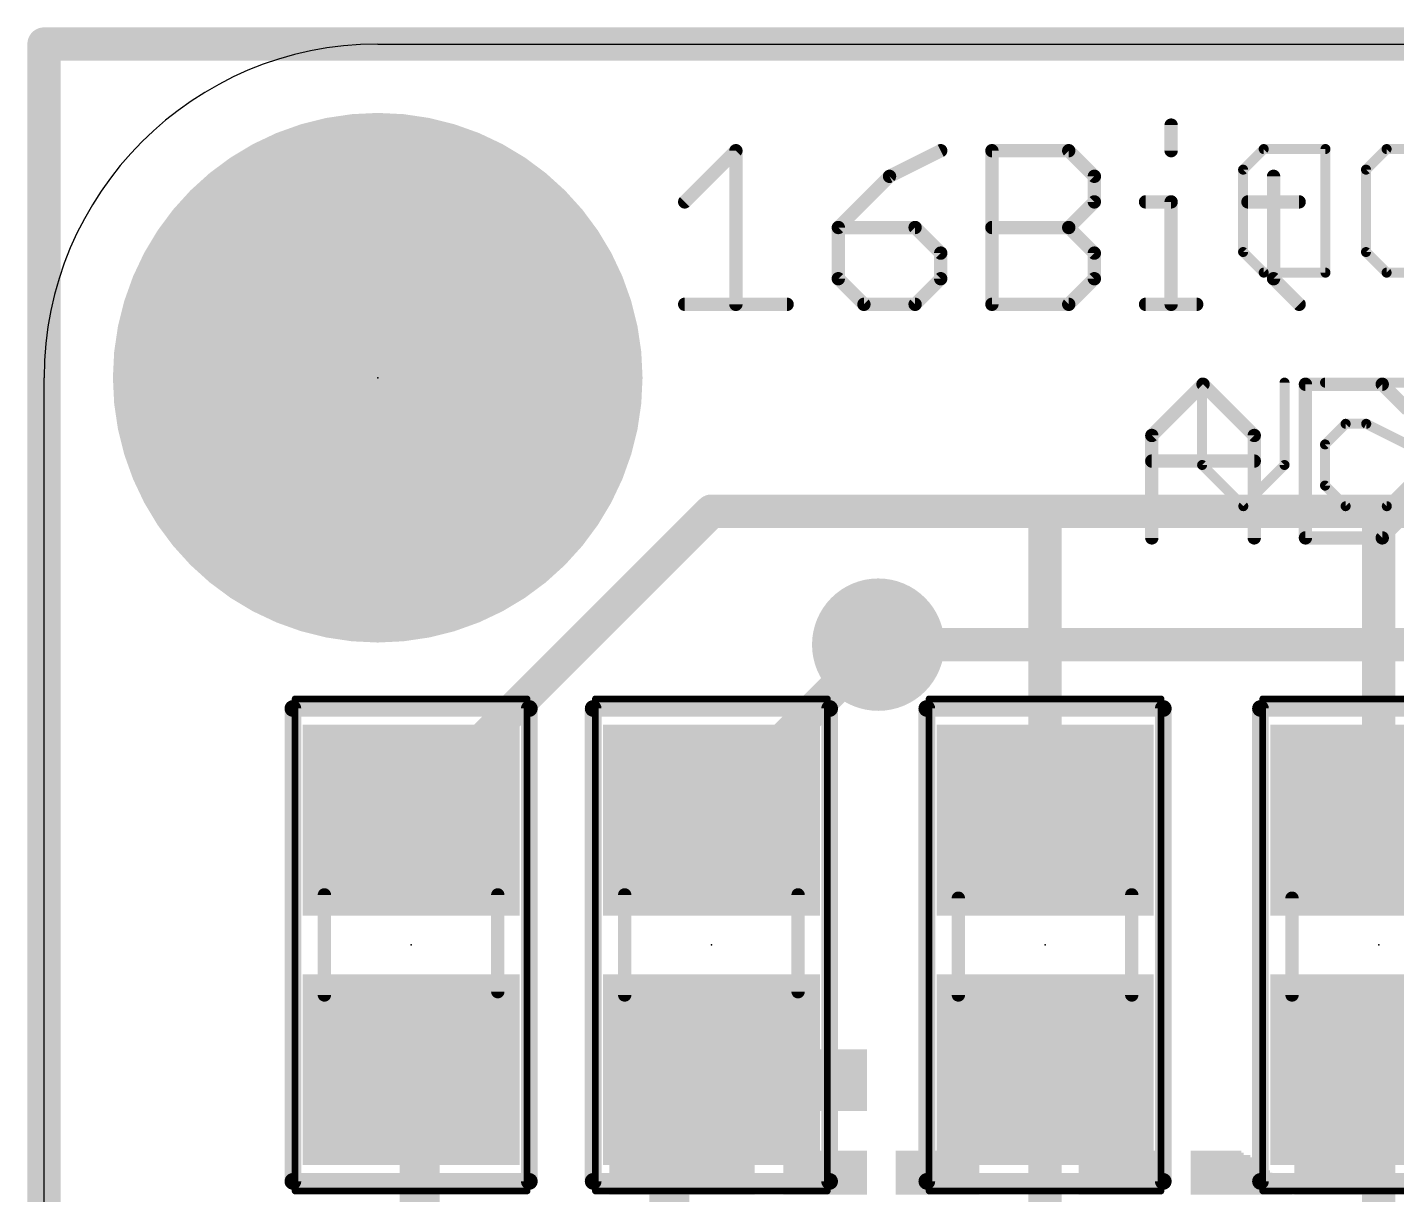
# Model space of a CAD drawing. Extents: x -0.1 to 28.1, y -0.3 to 17.1.
# Drawn here: x -0.13 to 10.3, y 8.26 to 17.15 of the extents above; entities that cross this region are included whole.
import ezdxf

# ---------------------------------------------------------------- set-up
doc = ezdxf.new("R2010")
doc.units = 0
for name, color, linetype in [('1', 12, 'CONTINUOUS'), ('16', 132, 'CONTINUOUS'), ('17', 110, 'CONTINUOUS'), ('18', 110, 'CONTINUOUS'), ('20', 53, 'CONTINUOUS'), ('21', 40, 'CONTINUOUS'), ('22', 4, 'CONTINUOUS'), ('23', 53, 'CONTINUOUS'), ('29', 253, 'CONTINUOUS'), ('39', 12, 'CONTINUOUS'), ('40', 132, 'CONTINUOUS'), ('41', 12, 'CONTINUOUS'), ('42', 132, 'CONTINUOUS'), ('51', 253, 'CONTINUOUS')]:
    doc.layers.add(name, color=color, linetype=linetype)

# ---------------------------------------------------------------- blocks, each defined once
blk = doc.blocks.new('RECT')
blk.add_solid([(-0.5, -0.5), (0.5, -0.5), (-0.5, 0.5), (0.5, 0.5)])
blk = doc.blocks.new('ROUNDP')
at = {"const_width": 0.5}
blk.add_lwpolyline([(0, -0.25, 1), (0, 0.25, 1), (0, -0.25)], format="xyb", dxfattribs=at)
blk = doc.blocks.new('ROUNDV')
at = {"const_width": 0.5}
blk.add_lwpolyline([(0, -0.25, 1), (0, 0.25, 1), (0, -0.25)], format="xyb", dxfattribs=at)

msp = doc.modelspace()

# ---------------------------------------------------------------- linework, layer by layer
at = {"layer": '1'}
for points, const_width in [([(5.08, 13.462), (3.302, 11.684)], 0.254), ([(7.62, 13.462), (5.08, 13.462)], 0.254), ([(10.16, 13.462), (7.62, 13.462)], 0.254), ([(7.62, 11.11), (7.62, 13.462)], 0.254), ([(15.24, 13.462), (10.16, 13.462)], 0.254), ([(10.16, 11.11), (10.16, 13.462)], 0.254), ([(5.08, 11.176), (6.35, 12.446)], 0.254), ([(3.302, 11.684), (3.302, 11.618)], 0.254), ([(3.302, 11.618), (2.794, 11.11)], 0.254), ([(5.08, 11.11), (5.08, 11.176)], 0.254), ([(2.86, 9.144), (2.794, 9.21)], 0.3048), ([(2.86, 7.112), (2.86, 9.144)], 0.3048), ([(4.76, 8.89), (5.08, 9.21)], 0.3048), ([(7.62, 9.21), (7.62, 1.778)], 0.254), ([(10.16, 9.21), (10.16, 1.778)], 0.254), ([(4.76, 7.112), (4.76, 8.89)], 0.3048)]:
    msp.add_lwpolyline(points, dxfattribs=dict(at, const_width=const_width))
for points, const_width in [([(5.08, 13.5255, 1), (5.08, 13.3985)], 0.127), ([(5.1249, 13.4171, 1), (5.0351, 13.5069)], 0.127), ([(7.62, 13.5255, 1), (7.62, 13.3985)], 0.127), ([(7.6835, 13.462, 1), (7.5565, 13.462)], 0.127), ([(7.62, 13.3985, 1), (7.62, 13.5255)], 0.127), ([(10.16, 13.5255, 1), (10.16, 13.3985)], 0.127), ([(10.2235, 13.462, 1), (10.0965, 13.462)], 0.127), ([(10.16, 13.3985, 1), (10.16, 13.5255)], 0.127), ([(6.3949, 12.4011, 1), (6.3051, 12.4909)], 0.127), ([(3.3655, 11.684, 1), (3.2385, 11.684)], 0.127), ([(3.2571, 11.7289, 1), (3.3469, 11.6391)], 0.127), ([(3.2385, 11.618, 1), (3.3655, 11.618)], 0.127), ([(3.3469, 11.5731, 1), (3.2571, 11.6629)], 0.127), ([(5.1435, 11.176, 1), (5.0165, 11.176)], 0.127), ([(5.0351, 11.2209, 1), (5.1249, 11.1311)], 0.127), ([(2.7491, 11.1549, 1), (2.8389, 11.0651)], 0.127), ([(5.0165, 11.11, 1), (5.1435, 11.11)], 0.127), ([(7.5565, 11.11, 1), (7.6835, 11.11)], 0.127), ([(10.0965, 11.11, 1), (10.2235, 11.11)], 0.127), ([(2.8479, 9.2639, 1), (2.7401, 9.1561)], 0.1524), ([(2.9362, 9.144, 1), (2.7838, 9.144)], 0.1524), ([(5.1339, 9.1561, 1), (5.0261, 9.2639)], 0.1524), ([(7.6835, 9.21, 1), (7.5565, 9.21)], 0.127), ([(10.2235, 9.21, 1), (10.0965, 9.21)], 0.127), ([(2.8061, 9.0901, 1), (2.9139, 9.1979)], 0.1524), ([(4.8362, 8.89, 1), (4.6838, 8.89)], 0.1524), ([(4.7061, 8.9439, 1), (4.8139, 8.8361)], 0.1524)]:
    msp.add_lwpolyline(points, format="xyb", dxfattribs=dict(at, const_width=const_width))
at = {"layer": '16', "const_width": 0.254}
for points in [[(0, -0.127), (0, 17.018)], [(0, 17.018), (27.94, 17.018)], [(11.43, 12.446), (6.35, 12.446)]]:
    msp.add_lwpolyline(points, dxfattribs=at)
at = {"layer": '16', "const_width": 0.127}
for points in [[(0.0635, 17.018, 1), (-0.0635, 17.018)], [(0, 17.0815, 1), (0, 16.9545)], [(6.35, 12.5095, 1), (6.35, 12.3825)]]:
    msp.add_lwpolyline(points, format="xyb", dxfattribs=at)
at = {"layer": '20'}
for p, q in [((2.54, 17.018), (25.4, 17.018)), ((0, 2.413), (0, 14.478))]:
    msp.add_line(p, q, dxfattribs=at)
msp.add_arc((2.54, 14.478), 2.54, 90, 180, dxfattribs=at)
at = {"layer": '21'}
for points, const_width in [([(8.5799, 16.4011), (8.5799, 16.2062)], 0.1016), ([(4.8768, 15.8164), (5.2666, 16.2062)], 0.1016), ([(5.2666, 16.2062), (5.2666, 15.0368)], 0.1016), ([(6.8258, 16.2062), (6.436, 16.0113)], 0.1016), ([(7.2156, 15.0368), (7.2156, 16.2062)], 0.1016), ([(7.2156, 16.2062), (7.8003, 16.2062)], 0.1016), ([(7.8003, 16.2062), (7.9952, 16.0113)], 0.1016), ([(6.436, 16.0113), (6.0462, 15.6215)], 0.1016), ([(7.9952, 16.0113), (7.9952, 15.8164)], 0.1016), ([(9.3595, 16.0113), (9.3595, 15.2317)], 0.1016), ([(7.9952, 15.8164), (7.8003, 15.6215)], 0.1016), ([(8.385, 15.8164), (8.5799, 15.8164)], 0.1016), ([(8.5799, 15.8164), (8.5799, 15.0368)], 0.1016), ([(9.1646, 15.8164), (9.5544, 15.8164)], 0.1016), ([(6.0462, 15.6215), (6.0462, 15.2317)], 0.1016), ([(6.6309, 15.6215), (6.0462, 15.6215)], 0.1016), ([(6.8258, 15.4266), (6.6309, 15.6215)], 0.1016), ([(7.2156, 15.6215), (7.8003, 15.6215)], 0.1016), ([(7.8003, 15.6215), (7.9952, 15.4266)], 0.1016), ([(6.8258, 15.2317), (6.8258, 15.4266)], 0.1016), ([(7.9952, 15.4266), (7.9952, 15.2317)], 0.1016), ([(6.0462, 15.2317), (6.2411, 15.0368)], 0.1016), ([(6.6309, 15.0368), (6.8258, 15.2317)], 0.1016), ([(7.9952, 15.2317), (7.8003, 15.0368)], 0.1016), ([(9.3595, 15.2317), (9.5544, 15.0368)], 0.1016), ([(4.8768, 15.0368), (5.6564, 15.0368)], 0.1016), ([(6.2411, 15.0368), (6.6309, 15.0368)], 0.1016), ([(7.8003, 15.0368), (7.2156, 15.0368)], 0.1016), ([(8.385, 15.0368), (8.7748, 15.0368)], 0.1016), ([(8.4328, 14.0384), (8.8226, 14.4282)], 0.1016), ([(8.8226, 14.4282), (9.2124, 14.0384)], 0.1016), ([(9.6022, 14.4282), (9.6022, 13.2588)], 0.1016), ([(10.1869, 14.4282), (9.6022, 14.4282)], 0.1016), ([(10.3818, 14.2333), (10.1869, 14.4282)], 0.1016), ([(8.4328, 13.2588), (8.4328, 14.0384)], 0.1016), ([(9.2124, 14.0384), (9.2124, 13.2588)], 0.1016), ([(8.4328, 13.8435), (9.2124, 13.8435)], 0.1016), ([(10.1869, 13.2588), (10.3818, 13.4537)], 0.1016), ([(9.6022, 13.2588), (10.1869, 13.2588)], 0.1016), ([(1.894, 11.96), (3.694, 11.96)], 0.127), ([(1.894, 8.36), (1.894, 11.96)], 0.127), ([(3.694, 11.96), (3.694, 8.36)], 0.127), ([(4.18, 11.96), (5.98, 11.96)], 0.127), ([(4.18, 8.36), (4.18, 11.96)], 0.127), ([(5.98, 11.96), (5.98, 8.36)], 0.127), ([(6.72, 8.36), (6.72, 11.96)], 0.127), ([(6.72, 11.96), (8.52, 11.96)], 0.127), ([(8.52, 11.96), (8.52, 8.36)], 0.127), ([(9.26, 8.36), (9.26, 11.96)], 0.127), ([(9.26, 11.96), (11.06, 11.96)], 0.127), ([(3.694, 8.36), (1.894, 8.36)], 0.127), ([(5.98, 8.36), (4.18, 8.36)], 0.127), ([(8.52, 8.36), (6.72, 8.36)], 0.127), ([(11.06, 8.36), (9.26, 8.36)], 0.127)]:
    msp.add_lwpolyline(points, dxfattribs=dict(at, const_width=const_width))
for points, const_width in [([(8.6053, 16.4011, 1), (8.5545, 16.4011)], 0.0508), ([(2.54, 12.728, 1), (2.54, 16.228, 1), (2.54, 12.728)], 0.1524), ([(5.292, 16.2062, 1), (5.2412, 16.2062)], 0.0508), ([(5.2846, 16.1882, 1), (5.2486, 16.2242)], 0.0508), ([(6.8372, 16.1835, 1), (6.8144, 16.2289)], 0.0508), ([(7.241, 16.2062, 1), (7.1902, 16.2062)], 0.0508), ([(7.2156, 16.2316, 1), (7.2156, 16.1808)], 0.0508), ([(7.8183, 16.2242, 1), (7.7823, 16.1882)], 0.0508), ([(7.8003, 16.1808, 1), (7.8003, 16.2316)], 0.0508), ([(8.5545, 16.2062, 1), (8.6053, 16.2062)], 0.0508), ([(6.4246, 16.034, 1), (6.4474, 15.9886)], 0.0508), ([(6.454, 15.9933, 1), (6.418, 16.0293)], 0.0508), ([(8.0206, 16.0113, 1), (7.9698, 16.0113)], 0.0508), ([(7.9772, 15.9933, 1), (8.0132, 16.0293)], 0.0508), ([(9.3849, 16.0113, 1), (9.3341, 16.0113)], 0.0508), ([(4.8588, 15.8344, 1), (4.8948, 15.7984)], 0.0508), ([(8.0132, 15.7984, 1), (7.9772, 15.8344)], 0.0508), ([(8.385, 15.8418, 1), (8.385, 15.791)], 0.0508), ([(8.6053, 15.8164, 1), (8.5545, 15.8164)], 0.0508), ([(8.5799, 15.791, 1), (8.5799, 15.8418)], 0.0508), ([(9.1646, 15.8418, 1), (9.1646, 15.791)], 0.0508), ([(9.5544, 15.791, 1), (9.5544, 15.8418)], 0.0508), ([(7.9698, 15.8164, 1), (8.0206, 15.8164)], 0.0508), ([(6.0282, 15.6395, 1), (6.0642, 15.6035)], 0.0508), ([(6.0716, 15.6215, 1), (6.0208, 15.6215)], 0.0508), ([(6.0462, 15.6469, 1), (6.0462, 15.5961)], 0.0508), ([(6.6489, 15.6395, 1), (6.6129, 15.6035)], 0.0508), ([(6.6309, 15.5961, 1), (6.6309, 15.6469)], 0.0508), ([(7.2156, 15.6469, 1), (7.2156, 15.5961)], 0.0508), ([(7.8183, 15.6395, 1), (7.7823, 15.6035)], 0.0508), ([(7.7823, 15.6395, 1), (7.8183, 15.6035)], 0.0508), ([(7.8003, 15.5961, 1), (7.8003, 15.6469)], 0.0508), ([(6.8512, 15.4266, 1), (6.8004, 15.4266)], 0.0508), ([(6.8078, 15.4086, 1), (6.8438, 15.4446)], 0.0508), ([(8.0206, 15.4266, 1), (7.9698, 15.4266)], 0.0508), ([(7.9772, 15.4086, 1), (8.0132, 15.4446)], 0.0508), ([(6.0642, 15.2497, 1), (6.0282, 15.2137)], 0.0508), ([(6.0208, 15.2317, 1), (6.0716, 15.2317)], 0.0508), ([(6.8004, 15.2317, 1), (6.8512, 15.2317)], 0.0508), ([(6.8438, 15.2137, 1), (6.8078, 15.2497)], 0.0508), ([(7.9698, 15.2317, 1), (8.0206, 15.2317)], 0.0508), ([(8.0132, 15.2137, 1), (7.9772, 15.2497)], 0.0508), ([(9.3774, 15.2497, 1), (9.3415, 15.2137)], 0.0508), ([(9.3341, 15.2317, 1), (9.3849, 15.2317)], 0.0508), ([(4.8768, 15.0622, 1), (4.8768, 15.0114)], 0.0508), ([(5.2412, 15.0368, 1), (5.292, 15.0368)], 0.0508), ([(5.6564, 15.0114, 1), (5.6564, 15.0622)], 0.0508), ([(6.2411, 15.0622, 1), (6.2411, 15.0114)], 0.0508), ([(6.2231, 15.0188, 1), (6.2591, 15.0548)], 0.0508), ([(6.6129, 15.0548, 1), (6.6489, 15.0188)], 0.0508), ([(6.6309, 15.0114, 1), (6.6309, 15.0622)], 0.0508), ([(7.2156, 15.0622, 1), (7.2156, 15.0114)], 0.0508), ([(7.1902, 15.0368, 1), (7.241, 15.0368)], 0.0508), ([(7.7823, 15.0548, 1), (7.8183, 15.0188)], 0.0508), ([(7.8003, 15.0114, 1), (7.8003, 15.0622)], 0.0508), ([(8.385, 15.0622, 1), (8.385, 15.0114)], 0.0508), ([(8.5545, 15.0368, 1), (8.6053, 15.0368)], 0.0508), ([(8.7748, 15.0114, 1), (8.7748, 15.0622)], 0.0508), ([(9.5364, 15.0188, 1), (9.5723, 15.0548)], 0.0508), ([(8.8406, 14.4462, 1), (8.8046, 14.4102)], 0.0508), ([(8.8406, 14.4102, 1), (8.8046, 14.4462)], 0.0508), ([(9.6276, 14.4282, 1), (9.5768, 14.4282)], 0.0508), ([(9.6022, 14.4536, 1), (9.6022, 14.4028)], 0.0508), ([(10.2049, 14.4462, 1), (10.1689, 14.4102)], 0.0508), ([(10.1869, 14.4028, 1), (10.1869, 14.4536)], 0.0508), ([(8.4148, 14.0564, 1), (8.4508, 14.0204)], 0.0508), ([(8.4582, 14.0384, 1), (8.4074, 14.0384)], 0.0508), ([(9.2378, 14.0384, 1), (9.187, 14.0384)], 0.0508), ([(9.1944, 14.0204, 1), (9.2304, 14.0564)], 0.0508), ([(8.4328, 13.8689, 1), (8.4328, 13.8181)], 0.0508), ([(9.2124, 13.8181, 1), (9.2124, 13.8689)], 0.0508), ([(8.4074, 13.2588, 1), (8.4582, 13.2588)], 0.0508), ([(9.187, 13.2588, 1), (9.2378, 13.2588)], 0.0508), ([(9.6022, 13.2842, 1), (9.6022, 13.2334)], 0.0508), ([(9.5768, 13.2588, 1), (9.6276, 13.2588)], 0.0508), ([(10.1689, 13.2768, 1), (10.2049, 13.2408)], 0.0508), ([(10.1869, 13.2334, 1), (10.1869, 13.2842)], 0.0508), ([(1.894, 11.9918, 1), (1.894, 11.9283)], 0.0635), ([(1.9258, 11.96, 1), (1.8623, 11.96)], 0.0635), ([(3.7258, 11.96, 1), (3.6623, 11.96)], 0.0635), ([(3.694, 11.9283, 1), (3.694, 11.9918)], 0.0635), ([(4.18, 11.9918, 1), (4.18, 11.9283)], 0.0635), ([(4.2118, 11.96, 1), (4.1483, 11.96)], 0.0635), ([(6.0118, 11.96, 1), (5.9483, 11.96)], 0.0635), ([(5.98, 11.9283, 1), (5.98, 11.9918)], 0.0635), ([(6.72, 11.9918, 1), (6.72, 11.9283)], 0.0635), ([(6.7518, 11.96, 1), (6.6883, 11.96)], 0.0635), ([(8.5518, 11.96, 1), (8.4882, 11.96)], 0.0635), ([(8.52, 11.9283, 1), (8.52, 11.9918)], 0.0635), ([(9.2918, 11.96, 1), (9.2282, 11.96)], 0.0635), ([(9.26, 11.9918, 1), (9.26, 11.9283)], 0.0635), ([(1.894, 8.3918, 1), (1.894, 8.3283)], 0.0635), ([(1.8623, 8.36, 1), (1.9258, 8.36)], 0.0635), ([(3.6623, 8.36, 1), (3.7258, 8.36)], 0.0635), ([(3.694, 8.3283, 1), (3.694, 8.3918)], 0.0635), ([(4.18, 8.3918, 1), (4.18, 8.3283)], 0.0635), ([(4.1483, 8.36, 1), (4.2118, 8.36)], 0.0635), ([(5.9483, 8.36, 1), (6.0118, 8.36)], 0.0635), ([(5.98, 8.3283, 1), (5.98, 8.3918)], 0.0635), ([(6.72, 8.3918, 1), (6.72, 8.3283)], 0.0635), ([(6.6883, 8.36, 1), (6.7518, 8.36)], 0.0635), ([(8.4882, 8.36, 1), (8.5518, 8.36)], 0.0635), ([(8.52, 8.3283, 1), (8.52, 8.3918)], 0.0635), ([(9.2282, 8.36, 1), (9.2918, 8.36)], 0.0635), ([(9.26, 8.3918, 1), (9.26, 8.3283)], 0.0635)]:
    msp.add_lwpolyline(points, format="xyb", dxfattribs=dict(at, const_width=const_width))
at = {"layer": '22', "const_width": 0.0762}
for points in [[(9.1277, 16.0619), (9.2845, 16.2187)], [(9.2845, 16.2187), (9.7548, 16.2187)], [(9.7548, 16.2187), (9.7548, 15.2781)], [(10.0632, 16.0619), (10.22, 16.2187)], [(10.22, 16.2187), (10.6903, 16.2187)], [(9.1277, 15.4349), (9.1277, 16.0619)], [(10.0632, 15.4349), (10.0632, 16.0619)], [(9.2845, 15.2781), (9.1277, 15.4349)], [(10.22, 15.2781), (10.0632, 15.4349)], [(9.7548, 15.2781), (9.2845, 15.2781)], [(10.6903, 15.2781), (10.22, 15.2781)], [(8.8159, 13.8136), (8.8159, 14.4407)], [(9.443, 14.4407), (9.443, 13.8136)], [(9.7514, 14.4407), (10.3785, 14.4407)], [(9.9082, 14.1272), (9.7514, 13.9704)], [(10.0649, 14.1272), (9.9082, 14.1272)], [(10.3785, 13.9704), (10.0649, 14.1272)], [(9.7514, 13.9704), (9.7514, 13.6569)], [(9.1294, 13.5001), (8.8159, 13.8136)], [(9.443, 13.8136), (9.1294, 13.5001)], [(9.7514, 13.6569), (9.9082, 13.5001)], [(10.2217, 13.5001), (10.3785, 13.6569)], [(9.9082, 13.5001), (10.2217, 13.5001)]]:
    msp.add_lwpolyline(points, dxfattribs=at)
at = {"layer": '22', "const_width": 0.0381}
for points in [[(9.2845, 16.2378, 1), (9.2845, 16.1997)], [(9.298, 16.2052, 1), (9.271, 16.2322)], [(9.7738, 16.2187, 1), (9.7357, 16.2187)], [(9.7548, 16.1997, 1), (9.7548, 16.2378)], [(10.22, 16.2378, 1), (10.22, 16.1997)], [(10.2335, 16.2052, 1), (10.2065, 16.2322)], [(9.1468, 16.0619, 1), (9.1087, 16.0619)], [(9.1143, 16.0754, 1), (9.1412, 16.0485)], [(10.0823, 16.0619, 1), (10.0442, 16.0619)], [(10.0498, 16.0754, 1), (10.0767, 16.0485)], [(9.1412, 15.4483, 1), (9.1143, 15.4214)], [(9.1087, 15.4349, 1), (9.1468, 15.4349)], [(10.0767, 15.4483, 1), (10.0498, 15.4214)], [(10.0442, 15.4349, 1), (10.0823, 15.4349)], [(9.2845, 15.2972, 1), (9.2845, 15.2591)], [(9.271, 15.2646, 1), (9.298, 15.2916)], [(9.7357, 15.2781, 1), (9.7738, 15.2781)], [(9.7548, 15.2591, 1), (9.7548, 15.2972)], [(10.22, 15.2972, 1), (10.22, 15.2591)], [(10.2065, 15.2646, 1), (10.2335, 15.2916)], [(8.8349, 14.4407, 1), (8.7968, 14.4407)], [(9.462, 14.4407, 1), (9.4239, 14.4407)], [(9.7514, 14.4598, 1), (9.7514, 14.4217)], [(9.9082, 14.1462, 1), (9.9082, 14.1081)], [(9.9216, 14.1137, 1), (9.8947, 14.1406)], [(10.0735, 14.1442, 1), (10.0564, 14.1101)], [(10.0649, 14.1081, 1), (10.0649, 14.1462)], [(9.7379, 13.9839, 1), (9.7649, 13.9569)], [(9.7705, 13.9704, 1), (9.7324, 13.9704)], [(8.7968, 13.8136, 1), (8.8349, 13.8136)], [(8.8294, 13.8271, 1), (8.8024, 13.8002)], [(9.4239, 13.8136, 1), (9.462, 13.8136)], [(9.4564, 13.8002, 1), (9.4295, 13.8271)], [(9.7649, 13.6703, 1), (9.7379, 13.6434)], [(9.7324, 13.6569, 1), (9.7705, 13.6569)], [(9.1159, 13.5136, 1), (9.1429, 13.4866)], [(9.1159, 13.4866, 1), (9.1429, 13.5136)], [(9.9082, 13.5191, 1), (9.9082, 13.481)], [(9.8947, 13.4866, 1), (9.9216, 13.5136)], [(10.2082, 13.5136, 1), (10.2352, 13.4866)], [(10.2217, 13.481, 1), (10.2217, 13.5191)]]:
    msp.add_lwpolyline(points, format="xyb", dxfattribs=at)
at = {"layer": '23'}
for p in [(2.54, 14.478), (2.794, 10.16), (5.08, 10.16), (7.62, 10.16), (10.16, 10.16)]:
    msp.add_point(p, dxfattribs=at)
at = {"layer": '39'}
for points, const_width in [([(2.54, 13.478, 1), (2.54, 15.478, 1), (2.54, 13.478)], 2.032), ([(1.9237, 12.033, 1), (1.8983, 12.033)], 0.0254), ([(1.911, 12.0457, 1), (1.911, 12.0203)], 0.0254), ([(3.6897, 12.033, 1), (3.6643, 12.033)], 0.0254), ([(3.677, 12.0203, 1), (3.677, 12.0457)], 0.0254), ([(4.2097, 12.033, 1), (4.1843, 12.033)], 0.0254), ([(4.197, 12.0457, 1), (4.197, 12.0203)], 0.0254), ([(5.9757, 12.033, 1), (5.9503, 12.033)], 0.0254), ([(5.963, 12.0203, 1), (5.963, 12.0457)], 0.0254), ([(6.7497, 12.033, 1), (6.7243, 12.033)], 0.0254), ([(6.737, 12.0457, 1), (6.737, 12.0203)], 0.0254), ([(8.5157, 12.033, 1), (8.4903, 12.033)], 0.0254), ([(8.503, 12.0203, 1), (8.503, 12.0457)], 0.0254), ([(9.2897, 12.033, 1), (9.2643, 12.033)], 0.0254), ([(9.277, 12.0457, 1), (9.277, 12.0203)], 0.0254), ([(1.911, 8.2997, 1), (1.911, 8.2743)], 0.0254), ([(1.8983, 8.287, 1), (1.9237, 8.287)], 0.0254), ([(3.6643, 8.287, 1), (3.6897, 8.287)], 0.0254), ([(3.677, 8.2743, 1), (3.677, 8.2997)], 0.0254), ([(4.197, 8.2997, 1), (4.197, 8.2743)], 0.0254), ([(4.1843, 8.287, 1), (4.2097, 8.287)], 0.0254), ([(5.9503, 8.287, 1), (5.9757, 8.287)], 0.0254), ([(5.963, 8.2743, 1), (5.963, 8.2997)], 0.0254), ([(6.737, 8.2997, 1), (6.737, 8.2743)], 0.0254), ([(6.7243, 8.287, 1), (6.7497, 8.287)], 0.0254), ([(8.4903, 8.287, 1), (8.5157, 8.287)], 0.0254), ([(8.503, 8.2743, 1), (8.503, 8.2997)], 0.0254), ([(9.277, 8.2997, 1), (9.277, 8.2743)], 0.0254), ([(9.2643, 8.287, 1), (9.2897, 8.287)], 0.0254)]:
    msp.add_lwpolyline(points, format="xyb", dxfattribs=dict(at, const_width=const_width))
at = {"layer": '39', "const_width": 0.0508}
for points in [[(1.911, 8.287), (1.911, 12.033)], [(1.911, 12.033), (3.677, 12.033)], [(3.677, 12.033), (3.677, 8.287)], [(4.197, 8.287), (4.197, 12.033)], [(4.197, 12.033), (5.963, 12.033)], [(5.963, 12.033), (5.963, 8.287)], [(6.737, 8.287), (6.737, 12.033)], [(6.737, 12.033), (8.503, 12.033)], [(8.503, 12.033), (8.503, 8.287)], [(9.277, 8.287), (9.277, 12.033)], [(9.277, 12.033), (11.043, 12.033)], [(3.677, 8.287), (1.911, 8.287)], [(5.963, 8.287), (4.197, 8.287)], [(8.503, 8.287), (6.737, 8.287)], [(11.043, 8.287), (9.277, 8.287)]]:
    msp.add_lwpolyline(points, dxfattribs=at)
at = {"layer": '40', "const_width": 2.032}
msp.add_lwpolyline([(2.54, 13.478, 1), (2.54, 15.478, 1), (2.54, 13.478)], format="xyb", dxfattribs=at)
at = {"layer": '41', "const_width": 2.032}
msp.add_lwpolyline([(2.54, 13.478, 1), (2.54, 15.478, 1), (2.54, 13.478)], format="xyb", dxfattribs=at)
at = {"layer": '42', "const_width": 2.032}
msp.add_lwpolyline([(2.54, 13.478, 1), (2.54, 15.478, 1), (2.54, 13.478)], format="xyb", dxfattribs=at)
at = {"layer": '51', "const_width": 0.1016}
for points in [[(2.134, 9.779), (2.134, 10.541)], [(3.454, 9.804), (3.454, 10.541)], [(4.42, 9.779), (4.42, 10.541)], [(5.74, 9.804), (5.74, 10.541)], [(6.96, 10.516), (6.96, 9.779)], [(8.28, 10.541), (8.28, 9.779)], [(9.5, 10.516), (9.5, 9.779)]]:
    msp.add_lwpolyline(points, dxfattribs=at)
at = {"layer": '51', "const_width": 0.0508}
for points in [[(2.1594, 10.541, 1), (2.1086, 10.541)], [(3.4794, 10.541, 1), (3.4286, 10.541)], [(4.4454, 10.541, 1), (4.3946, 10.541)], [(5.7654, 10.541, 1), (5.7146, 10.541)], [(6.9854, 10.516, 1), (6.9346, 10.516)], [(8.3054, 10.541, 1), (8.2546, 10.541)], [(9.5254, 10.516, 1), (9.4746, 10.516)], [(2.1086, 9.779, 1), (2.1594, 9.779)], [(3.4286, 9.804, 1), (3.4794, 9.804)], [(4.3946, 9.779, 1), (4.4454, 9.779)], [(5.7146, 9.804, 1), (5.7654, 9.804)], [(6.9346, 9.779, 1), (6.9854, 9.779)], [(8.2546, 9.779, 1), (8.3054, 9.779)], [(9.4746, 9.779, 1), (9.5254, 9.779)]]:
    msp.add_lwpolyline(points, format="xyb", dxfattribs=at)

# ---------------------------------------------------------------- block references
at = {"layer": '1', "xscale": 1.3, "yscale": 1.5}
for p, rotation in [((2.794, 11.11), 90), ((5.08, 11.11), 90), ((7.62, 11.11), 270), ((10.16, 11.11), 270), ((2.794, 9.21), 90), ((5.08, 9.21), 90), ((7.62, 9.21), 270), ((10.16, 9.21), 270)]:
    msp.add_blockref('RECT', p, dxfattribs=dict(at, rotation=rotation))
at = {"layer": '17', "xscale": 3.2, "yscale": 3.2, "rotation": 180}
msp.add_blockref('ROUNDP', (2.54, 14.478), dxfattribs=at)
msp.add_blockref('ROUNDP', (2.54, 14.478), dxfattribs=at)
at = {"layer": '18', "xscale": 1.008, "yscale": 1.008}
msp.add_blockref('ROUNDV', (6.35, 12.446), dxfattribs=at)
msp.add_blockref('ROUNDV', (6.35, 12.446), dxfattribs=at)
at = {"layer": '22', "rotation": 180}
for p, xscale, yscale in [((5.9469, 9.3574), 0.637, 0.0167), ((5.9469, 9.3406), 0.637, 0.0168), ((5.9469, 9.3239), 0.637, 0.0167), ((5.9469, 9.3071), 0.637, 0.0168), ((5.9469, 9.2903), 0.637, 0.0168), ((5.9469, 9.2736), 0.637, 0.0167), ((5.9469, 9.2568), 0.637, 0.0168), ((5.9469, 9.24), 0.637, 0.0168), ((5.9469, 9.2233), 0.637, 0.0167), ((5.9469, 9.2065), 0.637, 0.0168), ((5.9469, 9.1897), 0.637, 0.0168), ((5.9469, 9.173), 0.637, 0.0167), ((5.9469, 9.1562), 0.637, 0.0168), ((5.9469, 9.1394), 0.637, 0.0168), ((5.9469, 9.1227), 0.637, 0.0167), ((5.9469, 9.1059), 0.637, 0.0168), ((5.9469, 9.0892), 0.637, 0.0167), ((5.9469, 9.0724), 0.637, 0.0168), ((5.9469, 9.0556), 0.637, 0.0168), ((5.9469, 9.0389), 0.637, 0.0167), ((5.9469, 9.0221), 0.637, 0.0168), ((5.9469, 9.0053), 0.637, 0.0168), ((5.9469, 8.9886), 0.637, 0.0167), ((5.9469, 8.9718), 0.637, 0.0168), ((5.092, 8.9047), 0.6371, 0.0167), ((5.092, 8.888), 0.6371, 0.0168), ((5.092, 8.8712), 0.6371, 0.0168), ((5.092, 8.8544), 0.6371, 0.0167), ((5.9469, 8.955), 0.637, 0.0168), ((5.9469, 8.9383), 0.637, 0.0167), ((5.9469, 8.9215), 0.637, 0.0168), ((5.9469, 8.9047), 0.637, 0.0167), ((5.092, 8.8377), 0.6371, 0.0168), ((5.092, 8.8209), 0.6371, 0.0168), ((5.092, 8.8041), 0.6371, 0.0167), ((5.092, 8.7874), 0.6371, 0.0168), ((5.092, 8.7706), 0.6371, 0.0168), ((5.092, 8.7538), 0.6371, 0.0167), ((5.092, 8.7371), 0.6371, 0.0168), ((5.092, 8.7203), 0.6371, 0.0168), ((5.092, 8.7035), 0.6371, 0.0167), ((5.092, 8.6868), 0.6371, 0.0168), ((5.092, 8.67), 0.6371, 0.0167), ((5.092, 8.6533), 0.6371, 0.0168), ((4.8573, 8.5862), 1.1065, 0.0168), ((4.8573, 8.5694), 1.1065, 0.0167), ((4.8573, 8.5527), 1.1065, 0.0168), ((5.092, 8.6365), 0.6371, 0.0168), ((5.092, 8.6197), 0.6371, 0.0167), ((5.092, 8.603), 0.6371, 0.0168), ((5.9469, 8.5862), 0.637, 0.0168), ((5.9469, 8.5694), 0.637, 0.0167), ((5.9469, 8.5527), 0.637, 0.0168), ((6.8018, 8.5862), 0.6371, 0.0168), ((6.8018, 8.5694), 0.6371, 0.0167), ((6.8018, 8.5527), 0.6371, 0.0168), ((8.1933, 8.5862), 0.637, 0.0168), ((8.1933, 8.5694), 0.637, 0.0167), ((8.1933, 8.5527), 0.637, 0.0168), ((8.9225, 8.5862), 0.3856, 0.0168), ((8.9309, 8.5694), 0.4024, 0.0167), ((8.9561, 8.5527), 0.4527, 0.0168), ((9.8361, 8.5862), 0.6371, 0.0168), ((9.8361, 8.5694), 0.6371, 0.0167), ((9.8361, 8.5527), 0.6371, 0.0168), ((4.8573, 8.5359), 1.1065, 0.0168), ((4.8573, 8.5191), 1.1065, 0.0167), ((4.8573, 8.5024), 1.1065, 0.0168), ((4.8573, 8.4856), 1.1065, 0.0167), ((4.8573, 8.4689), 1.1065, 0.0168), ((4.8573, 8.4521), 1.1065, 0.0168), ((4.8573, 8.4353), 1.1065, 0.0167), ((5.9469, 8.5359), 0.637, 0.0168), ((5.9469, 8.5191), 0.637, 0.0167), ((5.9469, 8.5024), 0.637, 0.0168), ((5.9469, 8.4856), 0.637, 0.0167), ((5.9469, 8.4689), 0.637, 0.0168), ((5.9469, 8.4521), 0.637, 0.0168), ((5.9469, 8.4353), 0.637, 0.0167), ((6.8018, 8.5359), 0.6371, 0.0168), ((6.8018, 8.5191), 0.6371, 0.0167), ((6.8018, 8.5024), 0.6371, 0.0168), ((6.8018, 8.4856), 0.6371, 0.0167), ((6.8018, 8.4689), 0.6371, 0.0168), ((6.8018, 8.4521), 0.6371, 0.0168), ((6.8018, 8.4353), 0.6371, 0.0167), ((8.1933, 8.5359), 0.637, 0.0168), ((8.1933, 8.5191), 0.637, 0.0167), ((8.1933, 8.5024), 0.637, 0.0168), ((8.1933, 8.4856), 0.637, 0.0167), ((8.1933, 8.4689), 0.637, 0.0168), ((8.1933, 8.4521), 0.637, 0.0168), ((8.1933, 8.4353), 0.637, 0.0167), ((8.9728, 8.5359), 0.4862, 0.0168), ((8.9812, 8.5191), 0.5029, 0.0167), ((8.998, 8.5024), 0.5365, 0.0168), ((8.998, 8.4856), 0.5365, 0.0167), ((9.0063, 8.4689), 0.5532, 0.0168), ((9.0231, 8.4521), 0.5868, 0.0168), ((9.0315, 8.4353), 0.6035, 0.0167), ((9.8361, 8.5359), 0.6371, 0.0168), ((9.8361, 8.5191), 0.6371, 0.0167), ((9.8361, 8.5024), 0.6371, 0.0168), ((9.8361, 8.4856), 0.6371, 0.0167), ((9.8361, 8.4689), 0.6371, 0.0168), ((9.8361, 8.4521), 0.6371, 0.0168), ((9.8361, 8.4353), 0.6371, 0.0167), ((4.8573, 8.4186), 1.1065, 0.0168), ((4.8573, 8.4018), 1.1065, 0.0168), ((4.8573, 8.385), 1.1065, 0.0167), ((4.8573, 8.3683), 1.1065, 0.0168), ((4.8573, 8.3515), 1.1065, 0.0168), ((4.8573, 8.3347), 1.1065, 0.0167), ((5.9469, 8.4186), 0.637, 0.0168), ((5.9469, 8.4018), 0.637, 0.0168), ((5.9469, 8.385), 0.637, 0.0167), ((5.9469, 8.3683), 0.637, 0.0168), ((5.9469, 8.3515), 0.637, 0.0168), ((5.9469, 8.3347), 0.637, 0.0167), ((6.8018, 8.4186), 0.6371, 0.0168), ((6.8018, 8.4018), 0.6371, 0.0168), ((6.8018, 8.385), 0.6371, 0.0167), ((6.8018, 8.3683), 0.6371, 0.0168), ((6.8018, 8.3515), 0.6371, 0.0168), ((6.8018, 8.3347), 0.6371, 0.0167), ((8.1933, 8.4186), 0.637, 0.0168), ((8.1933, 8.4018), 0.637, 0.0168), ((8.1933, 8.385), 0.637, 0.0167), ((8.1933, 8.3683), 0.637, 0.0168), ((8.1933, 8.3515), 0.637, 0.0168), ((8.1933, 8.3347), 0.637, 0.0167), ((9.0733, 8.3515), 0.6873, 0.0168), ((9.0399, 8.4186), 0.6203, 0.0168), ((9.0483, 8.4018), 0.6371, 0.0168), ((9.0566, 8.385), 0.6538, 0.0167), ((9.065, 8.3683), 0.6706, 0.0168), ((9.0818, 8.3347), 0.7041, 0.0167), ((9.8361, 8.4186), 0.6371, 0.0168), ((9.8361, 8.4018), 0.6371, 0.0168), ((9.8361, 8.385), 0.6371, 0.0167), ((9.8361, 8.3683), 0.6371, 0.0168), ((9.8361, 8.3515), 0.6371, 0.0168), ((9.8361, 8.3347), 0.6371, 0.0167), ((4.8573, 8.318), 1.1065, 0.0168), ((4.8573, 8.3012), 1.1065, 0.0168), ((4.8573, 8.2844), 1.1065, 0.0167), ((4.8573, 8.2677), 1.1065, 0.0168), ((5.9469, 8.318), 0.637, 0.0168), ((5.9469, 8.3012), 0.637, 0.0168), ((5.9469, 8.2844), 0.637, 0.0167), ((5.9469, 8.2677), 0.637, 0.0168), ((6.8018, 8.318), 0.6371, 0.0168), ((6.8018, 8.3012), 0.6371, 0.0168), ((6.8018, 8.2844), 0.6371, 0.0167), ((6.8018, 8.2677), 0.6371, 0.0168), ((8.1933, 8.318), 0.637, 0.0168), ((8.1933, 8.3012), 0.637, 0.0168), ((8.1933, 8.2844), 0.637, 0.0167), ((8.1933, 8.2677), 0.637, 0.0168), ((9.0902, 8.318), 0.7209, 0.0168), ((9.0985, 8.3012), 0.7376, 0.0168), ((9.1069, 8.2844), 0.7544, 0.0167), ((9.1153, 8.2677), 0.7712, 0.0168), ((9.8361, 8.318), 0.6371, 0.0168), ((9.8361, 8.3012), 0.6371, 0.0168), ((9.8361, 8.2844), 0.6371, 0.0167), ((9.8361, 8.2677), 0.6371, 0.0168)]:
    msp.add_blockref('RECT', p, dxfattribs=dict(at, xscale=xscale, yscale=yscale))
at = {"layer": '29'}
for name, p, xscale, yscale, rotation in [('ROUNDP', (2.54, 14.478), 3.3524, 3.3524, 180), ('RECT', (2.794, 11.11), 1.4524, 1.6524, 90), ('RECT', (5.08, 11.11), 1.4524, 1.6524, 90), ('RECT', (7.62, 11.11), 1.4524, 1.6524, 270), ('RECT', (10.16, 11.11), 1.4524, 1.6524, 270), ('RECT', (2.794, 9.21), 1.4524, 1.6524, 90), ('RECT', (5.08, 9.21), 1.4524, 1.6524, 90), ('RECT', (7.62, 9.21), 1.4524, 1.6524, 270), ('RECT', (10.16, 9.21), 1.4524, 1.6524, 270)]:
    msp.add_blockref(name, p, dxfattribs=dict(at, xscale=xscale, yscale=yscale, rotation=rotation))
at = {"layer": '51', "xscale": 0.7501, "yscale": 1.4501}
for p, rotation in [((2.7929, 10.8907), 90), ((5.0789, 10.8907), 90), ((7.6212, 10.8772), 270), ((10.1612, 10.8772), 270), ((2.7929, 9.4428), 90), ((5.0789, 9.4428), 90), ((7.6212, 9.4294), 270), ((10.1612, 9.4294), 270)]:
    msp.add_blockref('RECT', p, dxfattribs=dict(at, rotation=rotation))

doc.saveas('drawing.dxf')
